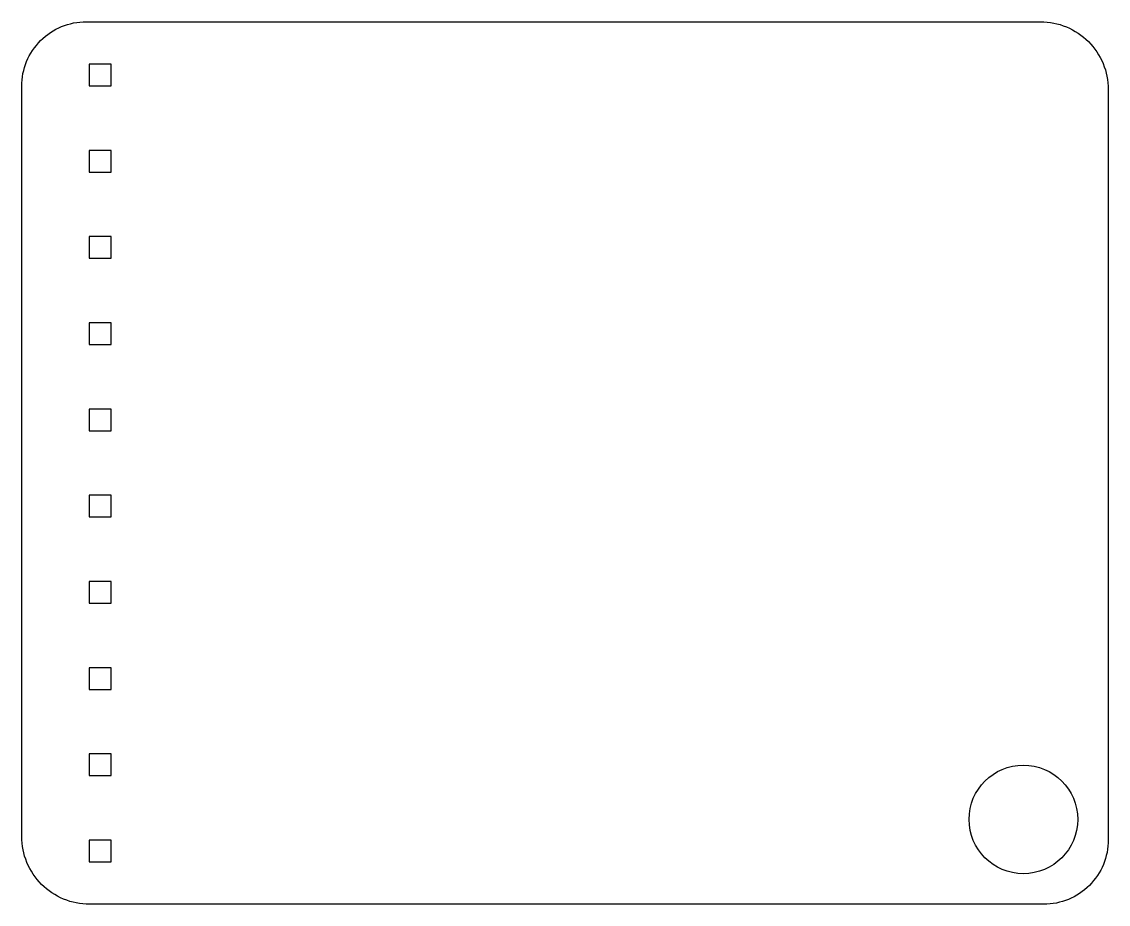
# Model space of a CAD drawing. Header units: millimetres. Extents: x -16 to 16, y -13 to 13.
import ezdxf

# ---------------------------------------------------------------- set-up
doc = ezdxf.new("R2010")
doc.units = ezdxf.units.MM
doc.layers.get('0').update_dxf_attribs({"linetype": 'CONTINUOUS'})

msp = doc.modelspace()

# ---------------------------------------------------------------- linework, layer by layer
msp.add_lwpolyline([(-16, 11.1, -0.414214), (-14.1, 13), (14, 13, -0.414214), (16, 11), (16, -11.1, -0.414214), (14.1, -13), (-14, -13, -0.414214), (-16, -11)], format="xyb", close=True)
for points in [[(-14.01, 11.11), (-13.37, 11.11), (-13.37, 11.75), (-14.01, 11.75)], [(-14.01, 9.21), (-14.01, 8.57), (-13.37, 8.57), (-13.37, 9.21)], [(-14.01, 6.67), (-14.01, 6.03), (-13.37, 6.03), (-13.37, 6.67)], [(-14.01, 4.13), (-14.01, 3.49), (-13.37, 3.49), (-13.37, 4.13)], [(-14.01, 1.59), (-14.01, 0.95), (-13.37, 0.95), (-13.37, 1.59)], [(-14.01, -0.95), (-14.01, -1.59), (-13.37, -1.59), (-13.37, -0.95)], [(-14.01, -3.49), (-14.01, -4.13), (-13.37, -4.13), (-13.37, -3.49)], [(-14.01, -6.67), (-13.37, -6.67), (-13.37, -6.03), (-14.01, -6.03)], [(-14.01, -9.21), (-13.37, -9.21), (-13.37, -8.57), (-14.01, -8.57)], [(-14.01, -11.11), (-14.01, -11.75), (-13.37, -11.75), (-13.37, -11.11)]]:
    msp.add_lwpolyline(points, close=True)
msp.add_circle((13.5, -10.5), 1.6)

doc.saveas('drawing.dxf')
